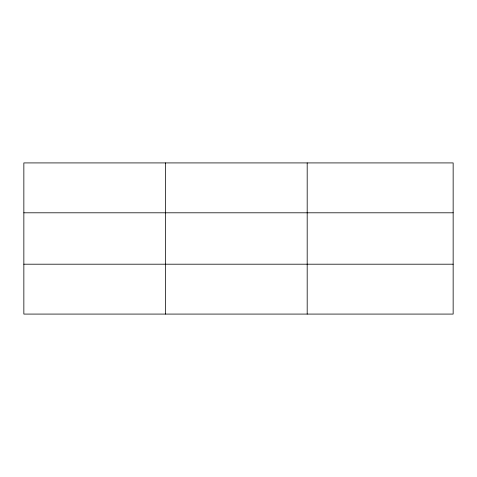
<?xml version="1.0" encoding="UTF-8"?>
<svg xmlns="http://www.w3.org/2000/svg" width="477" height="477" viewBox="0 0 477 477"><rect width="100%" height="100%" fill="white"/><g stroke="black" fill="none" stroke-linecap="round" stroke-linejoin="round"><path stroke-width="0.72" d="M165.519 162.919L165.519 314.081M307.188 162.919L307.188 314.081M453.15 212.802L453.15 162.919L23.85 162.919L23.85 314.081L453.15 314.081L453.15 212.802L23.85 212.802M23.85 264.198L453.15 264.198"/></g></svg>
